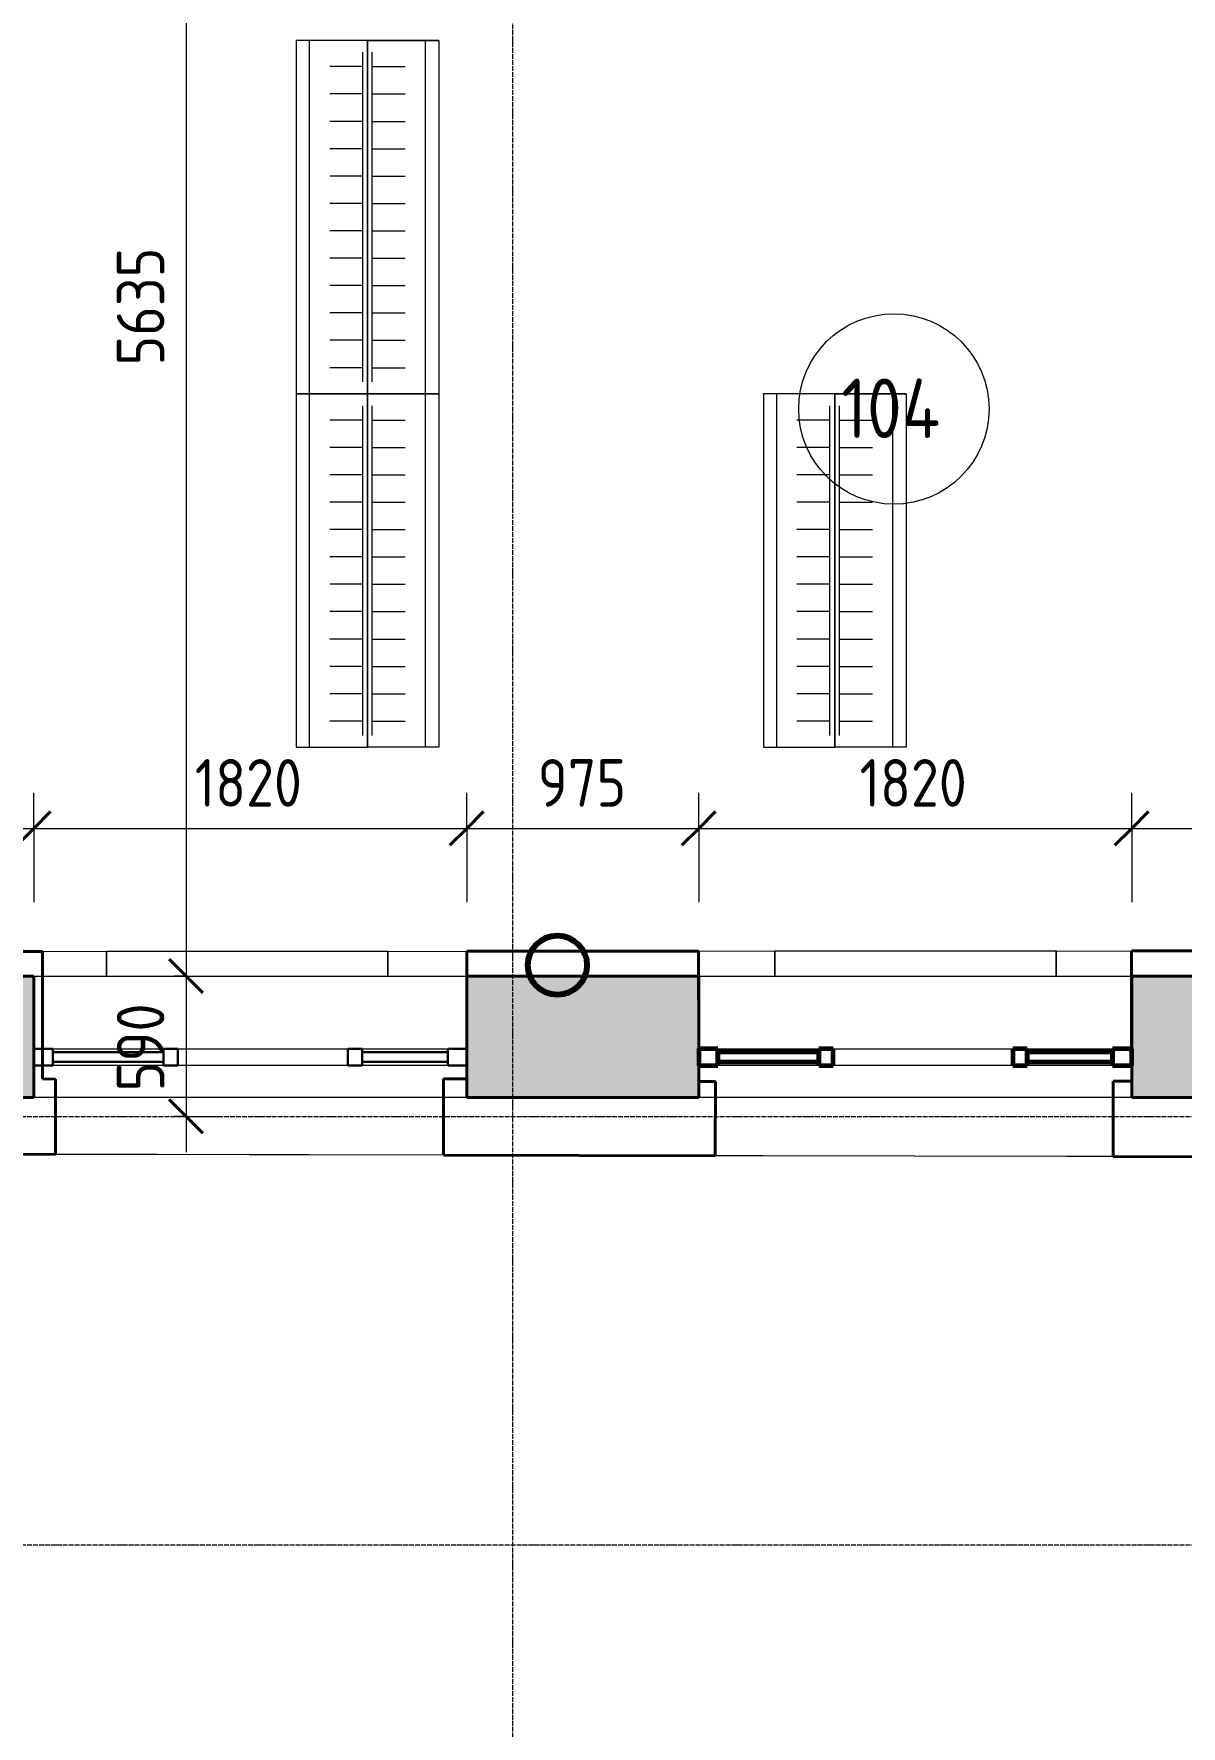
# Model space of a CAD drawing. Header units: millimetres. Extents: x -11886 to 68941, y -8130 to 45506.
# Drawn here: x 8696 to 13519, y -455 to 6655 of the extents above; entities that cross this region are included whole.
import ezdxf

# ---------------------------------------------------------------- set-up
doc = ezdxf.new("R2010")
doc.units = ezdxf.units.MM
doc.linetypes.add('ADSK_Линия сетки', pattern=[25, 20, -2.5, 0, -2.5])
for name, color, linetype, lineweight in [('Витраж', 7, 'Continuous', 18), ('Марки помещений', 7, 'Continuous', 20), ('Оси', 7, 'Continuous', 9), ('Панели витража', 7, 'Continuous', 18), ('Размеры', 7, 'Continuous', 9), ('Размеры-100', 7, 'Continuous', 9), ('Стены', 7, 'Continuous', 18), ('Стены наружные', 7, 'Continuous', 18), ('стояки', 7, 'Continuous', 9)]:
    doc.layers.add(name, color=color, linetype=linetype, lineweight=lineweight)
for name, color, linetype, lineweight, true_color in [('планы со стояками отопление_dwg', 7, 'Continuous', 9, 0x767676), ('Стены разрез', 7, 'Continuous', 40, 0xbb5389), ('ТХ', 5, 'Continuous', 9, 0x0000ff), ('ТХ 1 этаж_dwg', 7, 'Continuous', 9, 0x767676)]:
    doc.layers.add(name, color=color, linetype=linetype, lineweight=lineweight, true_color=true_color)
doc.styles.add('GOST Common_1', font='GOST_Common.ttf', dxfattribs={"width": 0.9, "height": 200})
doc.styles.add('GOST Common_2', font='GOST_Common.ttf', dxfattribs={"width": 0.9, "height": 250})
doc.dimstyles.new('ADSK_Основной_2_мм_Округление_до_1_мм_2', dxfattribs={"dimscale": 304.8, "dimtxt": 201.142999, "dimasz": 0.463911, "dimexe": 0.492126, "dimexo": 0.492126, "dimgap": 0.098425, "dimtad": 1, "dimdec": 0, "dimdsep": 46, "dimtxsty": 'GOST Common_1', "dimblk1": 'OBLIQUE', "dimblk2": 'OBLIQUE', "dimsah": 1, "dimcen": 0.09, "dimdle": 0.492126, "dimazin": 2, "dimtfac": 1, "dimtdec": 4, "dimtix": 1, "dimtmove": 0, "dimatfit": 3, "dimfxl": 1, "dimtvp": 1, "dimtolj": 1, "dimtzin": 0, "dimlwd": 20, "dimlwe": 20, "dimarcsym": 2})

# ---------------------------------------------------------------- blocks, each defined once
blk = doc.blocks.new('Существующие стены 1 эт - Существующие стены 1 эт-653793-01 План 1-го этажа кладочный')
at = {"layer": 'Стены', "color": 243, "true_color": 0xbb5389}
for p, q in [((8732.6, 2799.8), (10515.6, 2800.8)), ((8732.6, 2799.8), (8732.8, 2404.2)), ((10184.6, 2800.6), (9001.6, 2800)), ((9001.6, 2800), (10184.6, 2800.6)), ((9001.6, 2696.5), (9001.6, 2800)), ((9001.6, 2800), (9001.6, 2696.5)), ((10184.6, 2800.6), (10184.6, 2696.5)), ((10184.6, 2696.5), (10184.6, 2800.6)), ((10515.8, 2405.2), (10515.6, 2800.8)), ((11490.6, 2801.4), (13310.6, 2802.4)), ((11490.6, 2801.4), (11490.6, 2696.5)), ((12993.5, 2802.2), (11810.5, 2801.5)), ((11810.5, 2801.5), (12993.5, 2802.2)), ((11810.6, 2696.5), (11810.5, 2801.5)), ((11810.5, 2801.5), (11810.6, 2696.5)), ((12993.5, 2802.2), (12993.6, 2696.5)), ((12993.6, 2696.5), (12993.5, 2802.2)), ((13310.8, 2395.1), (13310.6, 2802.4)), ((8732.8, 2404.2), (8732.8, 2391.5)), ((10515.8, 2391.5), (10515.8, 2405.2)), ((13310.8, 2391.5), (13310.8, 2395.1)), ((8732.8, 2321.5), (8732.9, 2264.2)), ((10515.9, 2265.2), (10515.8, 2321.5)), ((11490.9, 2290.1), (11490.9, 2254.1)), ((13310.9, 2255.1), (13310.8, 2321.5)), ((8732.9, 2264.2), (8787.1, 2264)), ((8787.1, 2264), (8786.5, 1947.6)), ((10417.8, 1944.3), (10418.4, 2265.4)), ((10418.4, 2265.4), (10515.9, 2265.2)), ((11490.9, 2254.1), (11561, 2254.1)), ((11561, 2254.1), (11560.4, 1942)), ((13232.9, 1938.6), (13233.6, 2255.1)), ((13233.6, 2255.1), (13310.9, 2255.1)), ((18972.6, 1927), (8576.5, 1948)), ((10417.8, 1944.3), (8786.5, 1947.6)), ((13232.9, 1938.6), (11560.4, 1942))]:
    blk.add_line(p, q, dxfattribs=at)
at = {"layer": 'Стены разрез'}
for p, q in [((8732.6, 2799.8), (7733, 2799.3)), ((8732.6, 2799.8), (8732.8, 2404.2)), ((11490.6, 2801.4), (10515.6, 2800.8)), ((10515.6, 2800.8), (10515.8, 2405.2)), ((11490.6, 2801.4), (11490.8, 2394.1)), ((13865.2, 2802.7), (13310.6, 2802.4)), ((13310.6, 2802.4), (13310.8, 2395.1)), ((8732.8, 2404.2), (8732.9, 2264.2)), ((10515.9, 2265.2), (10515.8, 2405.2)), ((11490.8, 2394.1), (11490.9, 2254.1)), ((13310.9, 2255.1), (13310.8, 2395.1)), ((8732.9, 2264.2), (8787.1, 2264)), ((8786.5, 1947.6), (8787.1, 2264)), ((10417.8, 1944.3), (10418.4, 2265.4)), ((10418.4, 2265.4), (10515.9, 2265.2)), ((11490.9, 2254.1), (11561, 2254.1)), ((11560.4, 1942), (11561, 2254.1)), ((13232.9, 1938.6), (13233.6, 2255.1)), ((13233.6, 2255.1), (13310.9, 2255.1)), ((8576.5, 1948), (8786.5, 1947.6)), ((11560.4, 1942), (10417.8, 1944.3)), ((14393.8, 1936.3), (13232.9, 1938.6))]:
    blk.add_line(p, q, dxfattribs=at)
blk = doc.blocks.new('Системная панель - _AR_Стекло_40мм_привязка по центру-1262001-01 План 1-го этажа кладочный')
at = {"layer": 'Панели витража', "lineweight": 30}
for p, q in [((180, 20), (-180, 20)), ((-180, 20), (-180, -20)), ((180, -20), (180, 20)), ((-180, -20), (180, -20))]:
    blk.add_line(p, q, dxfattribs=at)
blk = doc.blocks.new('Прямоугольный импост - 70х20_60мм-1262002-01 План 1-го этажа кладочный')
at = {"layer": 'Витраж', "lineweight": 30}
for p, q in [((-80, 35), (0, 35)), ((-80, -35), (-80, 35)), ((0, 35), (0, -35)), ((0, -35), (-80, -35))]:
    blk.add_line(p, q, dxfattribs=at)
blk = doc.blocks.new('Прямоугольный импост - 70х20_60мм-1262003-01 План 1-го этажа кладочный')
at = {"layer": 'Витраж', "lineweight": 30}
for p, q in [((0, 35), (-80, 35)), ((-80, 35), (-80, -35)), ((0, -35), (0, 35)), ((-80, -35), (0, -35))]:
    blk.add_line(p, q, dxfattribs=at)
blk = doc.blocks.new('Системная панель - _AR_Стекло_40мм_привязка по центру-1427838-01 План 1-го этажа кладочный')
at = {"layer": 'Панели витража', "lineweight": 30}
for p, q in [((232.5, 20), (-232.5, 20)), ((-232.5, 20), (-232.5, -20)), ((232.5, -20), (232.5, 20)), ((-232.5, -20), (232.5, -20))]:
    blk.add_line(p, q, dxfattribs=at)
blk = doc.blocks.new('Прямоугольный импост - 70х60мм-V16-01 План 1-го этажа кладочный')
at = {"layer": 'Витраж'}
for p, q in [((-6006, 11031.9), (-6006, 11391.9)), ((-5936, 11391.9), (-5936, 11031.9))]:
    blk.add_line(p, q, dxfattribs=at)
blk = doc.blocks.new('Прямоугольный импост - 70х60мм-1427836-01 План 1-го этажа кладочный')
at = {"layer": 'Витраж'}
for p, q in [((20023.7, 2391.5), (20488.7, 2391.5)), ((20488.7, 2321.5), (20023.7, 2321.5))]:
    blk.add_line(p, q, dxfattribs=at)
blk = doc.blocks.new('Прямоугольный импост - 70х60мм-1262000-01 План 1-го этажа кладочный')
at = {"layer": 'Витраж', "lineweight": 30}
for p, q in [((-30, 35), (30, 35)), ((-30, -35), (-30, 35)), ((30, 35), (30, -35)), ((30, -35), (-30, -35))]:
    blk.add_line(p, q, dxfattribs=at)
blk = doc.blocks.new('Прямоугольный импост - 70х60мм-1261977-01 План 1-го этажа кладочный')
at = {"layer": 'Витраж'}
for p, q in [((20548.7, 2391.5), (21263.7, 2391.5)), ((21263.7, 2321.5), (20548.7, 2321.5))]:
    blk.add_line(p, q, dxfattribs=at)
blk = doc.blocks.new('Системная панель - _AR_Стекло_40мм_привязка по центру-V130-01 План 1-го этажа кладочный')
at = {"layer": 'Панели витража', "color": 1, "lineweight": 60, "true_color": 0xff0000}
for p, q in [((180, 20), (-180, 20)), ((-180, 20), (-180, -20)), ((180, -20), (180, 20)), ((-180, -20), (180, -20))]:
    blk.add_line(p, q, dxfattribs=at)
blk = doc.blocks.new('Прямоугольный импост - 70х20_60мм-V131-01 План 1-го этажа кладочный')
at = {"layer": 'Витраж', "color": 1, "lineweight": 60, "true_color": 0xff0000}
for p, q in [((-80, 35), (0, 35)), ((-80, -35), (-80, 35)), ((0, 35), (0, -35)), ((0, -35), (-80, -35))]:
    blk.add_line(p, q, dxfattribs=at)
blk = doc.blocks.new('Прямоугольный импост - 70х20_60мм-V132-01 План 1-го этажа кладочный')
at = {"layer": 'Витраж', "color": 1, "lineweight": 60, "true_color": 0xff0000}
for p, q in [((0, 35), (-80, 35)), ((-80, 35), (-80, -35)), ((0, -35), (0, 35)), ((-80, -35), (0, -35))]:
    blk.add_line(p, q, dxfattribs=at)
blk = doc.blocks.new('Системная панель - _AR_Стекло_40мм_привязка по центру-1427929-01 План 1-го этажа кладочный')
at = {"layer": 'Панели витража', "color": 1, "lineweight": 60, "true_color": 0xff0000}
for p, q in [((212.5, 20), (-212.5, 20)), ((-212.5, 20), (-212.5, -20)), ((212.5, -20), (212.5, 20)), ((-212.5, -20), (212.5, -20))]:
    blk.add_line(p, q, dxfattribs=at)
blk = doc.blocks.new('Прямоугольный импост - 70х60мм-V135-01 План 1-го этажа кладочный')
at = {"layer": 'Витраж'}
for p, q in [((11570.9, 2391.5), (11995.9, 2391.5)), ((11995.9, 2321.5), (11570.9, 2321.5))]:
    blk.add_line(p, q, dxfattribs=at)
blk = doc.blocks.new('Прямоугольный импост - 70х60мм-V134-01 План 1-го этажа кладочный')
at = {"layer": 'Витраж', "color": 1, "lineweight": 60, "true_color": 0xff0000}
for p, q in [((-30, 35), (30, 35)), ((-30, -35), (-30, 35)), ((30, 35), (30, -35)), ((30, -35), (-30, -35))]:
    blk.add_line(p, q, dxfattribs=at)
blk = doc.blocks.new('Прямоугольный импост - 70х60мм-1262707-01 План 1-го этажа кладочный')
at = {"layer": 'Витраж'}
for p, q in [((12055.9, 2391.5), (12810.9, 2391.5)), ((12810.9, 2321.5), (12055.9, 2321.5))]:
    blk.add_line(p, q, dxfattribs=at)
blk = doc.blocks.new('планы со стояками отопление_dwg-1484427-01 План 1-го этажа кладочный')
at = {"layer": 'стояки', "color": 246, "lineweight": 80, "true_color": 0x7f001f}
blk.add_circle((183292.4, 158819.1), 124.3, dxfattribs=at)
blk = doc.blocks.new('ТХ 1 этаж_dwg_A$C12d4e0ed-2118360-01 План 1-го этажа кладочный')
at = {"layer": 'ТХ', "color": 253, "true_color": 0xa0a0a0}
for p, q in [((56, -1485), (56, 0)), ((544, -1485), (544, 0)), ((280, -1435), (280, -50)), ((320, -1435), (320, -50)), ((280, -110), (141.4, -110)), ((320, -110), (458.6, -110)), ((280, -225), (141.4, -225)), ((320, -225), (458.6, -225)), ((280, -340), (141.4, -340)), ((320, -340), (458.6, -340)), ((280, -455), (141.4, -455)), ((320, -455), (458.6, -455)), ((280, -570), (141.4, -570)), ((320, -570), (458.6, -570)), ((280, -685), (141.4, -685)), ((320, -685), (458.6, -685)), ((280, -800), (141.4, -800)), ((320, -800), (458.6, -800)), ((280, -915), (141.4, -915)), ((320, -915), (458.6, -915)), ((280, -1030), (141.4, -1030)), ((320, -1030), (458.6, -1030)), ((280, -1145), (141.4, -1145)), ((320, -1145), (458.6, -1145)), ((280, -1260), (141.4, -1260)), ((320, -1260), (458.6, -1260)), ((280, -1375), (141.4, -1375)), ((320, -1375), (458.6, -1375))]:
    blk.add_line(p, q, dxfattribs=at)
at = {"layer": 'ТХ', "color": 253, "true_color": 0xa0a0a0, "flags": 128}
blk.add_lwpolyline([(0, -1485), (300, -1485), (300, 0), (300, -1485), (300, 0), (0, 0)], close=True, dxfattribs=at)
blk.add_lwpolyline([(600, 0), (300, 0), (600, 0), (600, -1485), (300, -1485), (300, 0), (0, 0)], dxfattribs=at)
blk = doc.blocks.new('ТХ 1 этаж_dwg-2084881-01 План 1-го этажа кладочный')
for p in [(127799.6, -64245), (127799.6, -65730), (129763.8, -65730)]:
    blk.add_blockref('ТХ 1 этаж_dwg_A$C12d4e0ed-2118360-01 План 1-го этажа кладочный', p)
blk = doc.blocks.new('ADSK_Марка_Помещение_ОдноЗначение - Номер-247393-01 План 1-го этажа кладочный')
at = {"layer": 'Марки помещений'}
blk.add_circle((0, 0), 4, dxfattribs=at)
blk = doc.blocks.new('DIMBLOCK379-01 План 1-го этажа кладочный')
at = {"layer": 'Размеры-100', "lineweight": 40, "transparency": 16777216}
for p, q in [((9336.1, 8331.8), (9265.4, 8402.5)), ((9336.1, 8331.8), (9406.8, 8261.1)), ((9336.1, 2696.5), (9265.4, 2767.2)), ((9336.1, 2696.5), (9406.8, 2625.8))]:
    blk.add_line(p, q, dxfattribs=at)
at = {"layer": 'Размеры-100', "lineweight": 20, "transparency": 16777216}
for p, q in [((9336.1, 8331.8), (8960.4, 8331.8)), ((9336.1, 8331.8), (9336.1, 2696.5)), ((9336.1, 8331.8), (9486.1, 8331.8)), ((9336.1, 2696.5), (9286.1, 2696.5)), ((9336.1, 2696.5), (9486.1, 2696.5))]:
    blk.add_line(p, q, dxfattribs=at)
at = {"layer": 'Размеры-100', "color": 0, "lineweight": 20, "transparency": 16777216, "insert": (9044.7, 5261.9), "char_height": 200, "width": 605.475, "attachment_point": 1, "rotation": 90, "line_spacing_factor": 1.022761, "style": 'GOST Common_1'}
blk.add_mtext('5635', dxfattribs=at)
blk = doc.blocks.new('_Oblique')
at = {"color": 0, "linetype": 'ByBlock', "lineweight": -2}
blk.add_line((-0.5, -0.5), (0.5, 0.5), dxfattribs=at)
blk = doc.blocks.new('DIMBLOCK380-01 План 1-го этажа кладочный')
at = {"layer": 'Размеры-100', "lineweight": 40, "transparency": 16777216}
for p, q in [((9336.1, 2696.5), (9265.4, 2767.2)), ((9336.1, 2696.5), (9406.8, 2625.8)), ((9336.1, 2106.8), (9265.4, 2177.5)), ((9336.1, 2106.8), (9406.8, 2036.1))]:
    blk.add_line(p, q, dxfattribs=at)
at = {"layer": 'Размеры-100', "lineweight": 20, "transparency": 16777216}
for p, q in [((9336.1, 2696.5), (9286.1, 2696.5)), ((9336.1, 2696.5), (9336.1, 1956.8)), ((9336.1, 2696.5), (9486.1, 2696.5)), ((9336.1, 2106.8), (9286.1, 2106.8)), ((9336.1, 2106.8), (9486.1, 2106.8))]:
    blk.add_line(p, q, dxfattribs=at)
at = {"layer": 'Размеры-100', "color": 0, "lineweight": 20, "transparency": 16777216, "insert": (9044.7, 2212.4), "char_height": 200, "width": 454.106, "attachment_point": 1, "rotation": 90, "line_spacing_factor": 1.022761, "style": 'GOST Common_1'}
blk.add_mtext('590', dxfattribs=at)
blk = doc.blocks.new('DIMBLOCK384-01 План 1-го этажа кладочный')
at = {"layer": 'Размеры-100', "lineweight": 20, "transparency": 16777216}
for p, q in [((8145.6, 3316.9), (8145.6, 3466.9)), ((8695.9, 3316.9), (8695.9, 3466.9)), ((8145.6, 3316.9), (8695.9, 3316.9)), ((8145.6, 3316.9), (8145.6, 2846.9)), ((8695.9, 3316.9), (8695.9, 3006.5))]:
    blk.add_line(p, q, dxfattribs=at)
at = {"layer": 'Размеры-100', "lineweight": 40, "transparency": 16777216}
for p, q in [((8145.6, 3316.9), (8216.3, 3387.6)), ((8695.9, 3316.9), (8766.6, 3387.6)), ((8145.6, 3316.9), (8074.9, 3246.2)), ((8695.9, 3316.9), (8625.2, 3246.2))]:
    blk.add_line(p, q, dxfattribs=at)
at = {"layer": 'Размеры-100', "color": 0, "lineweight": 20, "transparency": 16777216, "insert": (8231.5, 3608.3), "char_height": 200, "width": 454.106, "attachment_point": 1, "line_spacing_factor": 1.022761, "style": 'GOST Common_1'}
blk.add_mtext('550', dxfattribs=at)
blk = doc.blocks.new('DIMBLOCK385-01 План 1-го этажа кладочный')
at = {"layer": 'Размеры-100', "lineweight": 20, "transparency": 16777216}
for p, q in [((8695.9, 3316.9), (8695.9, 3466.9)), ((10515.9, 3316.9), (10515.9, 3466.9)), ((8695.9, 3316.9), (10515.9, 3316.9)), ((8695.9, 3316.9), (8695.9, 3006.5)), ((10515.9, 3316.9), (10515.9, 3006.5))]:
    blk.add_line(p, q, dxfattribs=at)
at = {"layer": 'Размеры-100', "lineweight": 40, "transparency": 16777216}
for p, q in [((8695.9, 3316.9), (8766.6, 3387.6)), ((10515.9, 3316.9), (10586.6, 3387.6)), ((8695.9, 3316.9), (8625.2, 3246.2)), ((10515.9, 3316.9), (10445.2, 3246.2))]:
    blk.add_line(p, q, dxfattribs=at)
at = {"layer": 'Размеры-100', "color": 0, "lineweight": 20, "transparency": 16777216, "insert": (9372.3, 3608.3), "char_height": 200, "width": 560.473, "attachment_point": 1, "line_spacing_factor": 1.022761, "style": 'GOST Common_1'}
blk.add_mtext('1820', dxfattribs=at)
blk = doc.blocks.new('DIMBLOCK386-01 План 1-го этажа кладочный')
at = {"layer": 'Размеры-100', "lineweight": 20, "transparency": 16777216}
for p, q in [((10515.9, 3316.9), (10515.9, 3466.9)), ((11490.9, 3316.9), (11490.9, 3466.9)), ((10515.9, 3316.9), (11490.9, 3316.9)), ((10515.9, 3316.9), (10515.9, 3006.5)), ((11490.9, 3316.9), (11490.9, 3006.5))]:
    blk.add_line(p, q, dxfattribs=at)
at = {"layer": 'Размеры-100', "lineweight": 40, "transparency": 16777216}
for p, q in [((10515.9, 3316.9), (10586.6, 3387.6)), ((11490.9, 3316.9), (11561.6, 3387.6)), ((10515.9, 3316.9), (10445.2, 3246.2)), ((11490.9, 3316.9), (11420.2, 3246.2))]:
    blk.add_line(p, q, dxfattribs=at)
at = {"layer": 'Размеры-100', "color": 0, "lineweight": 20, "transparency": 16777216, "insert": (10814.2, 3608.3), "char_height": 200, "width": 454.106, "attachment_point": 1, "line_spacing_factor": 1.022761, "style": 'GOST Common_1'}
blk.add_mtext('975', dxfattribs=at)
blk = doc.blocks.new('DIMBLOCK387-01 План 1-го этажа кладочный')
at = {"layer": 'Размеры-100', "lineweight": 20, "transparency": 16777216}
for p, q in [((11490.9, 3316.9), (11490.9, 3466.9)), ((13310.9, 3316.9), (13310.9, 3466.9)), ((11490.9, 3316.9), (13310.9, 3316.9)), ((11490.9, 3316.9), (11490.9, 3006.5)), ((13310.9, 3316.9), (13310.9, 3006.5))]:
    blk.add_line(p, q, dxfattribs=at)
at = {"layer": 'Размеры-100', "lineweight": 40, "transparency": 16777216}
for p, q in [((11490.9, 3316.9), (11561.6, 3387.6)), ((13310.9, 3316.9), (13381.6, 3387.6)), ((11490.9, 3316.9), (11420.2, 3246.2)), ((13310.9, 3316.9), (13240.2, 3246.2))]:
    blk.add_line(p, q, dxfattribs=at)
at = {"layer": 'Размеры-100', "color": 0, "lineweight": 20, "transparency": 16777216, "insert": (12167.3, 3608.3), "char_height": 200, "width": 560.473, "attachment_point": 1, "line_spacing_factor": 1.022761, "style": 'GOST Common_1'}
blk.add_mtext('1820', dxfattribs=at)
blk = doc.blocks.new('DIMBLOCK388-01 План 1-го этажа кладочный')
at = {"layer": 'Размеры-100', "lineweight": 20, "transparency": 16777216}
for p, q in [((13310.9, 3316.9), (13310.9, 3466.9)), ((14287.5, 3316.9), (14287.5, 3466.9)), ((13310.9, 3316.9), (14287.5, 3316.9)), ((13310.9, 3316.9), (13310.9, 3006.5)), ((14287.5, 3316.9), (14287.5, 3006.5))]:
    blk.add_line(p, q, dxfattribs=at)
at = {"layer": 'Размеры-100', "lineweight": 40, "transparency": 16777216}
for p, q in [((13310.9, 3316.9), (13381.6, 3387.6)), ((14287.5, 3316.9), (14358.2, 3387.6)), ((13310.9, 3316.9), (13240.2, 3246.2)), ((14287.5, 3316.9), (14216.8, 3246.2))]:
    blk.add_line(p, q, dxfattribs=at)
at = {"layer": 'Размеры-100', "color": 0, "lineweight": 20, "transparency": 16777216, "insert": (13610, 3608.3), "char_height": 200, "width": 454.106, "attachment_point": 1, "line_spacing_factor": 1.022761, "style": 'GOST Common_1'}
blk.add_mtext('977', dxfattribs=at)

msp = doc.modelspace()

# ---------------------------------------------------------------- hatches: boundary and pattern name
at = {"layer": 'Стены наружные', "true_color": 0xc0c0c0}
h = msp.add_hatch(color=9, dxfattribs=at)
h.paths.add_polyline_path([(42036.9, 2186.5), (42036.9, 2696.5), (41519.9, 2696.5), (41520.8, 2186.5), (41761, 2186.5)])
h.paths.add_polyline_path([(35863.5, 2186.5), (36852.8, 2186.5), (36852.8, 2696.5), (35863.5, 2696.5), (35863.5, 2193.6)])
h.paths.add_polyline_path([(33057.8, 2186.5), (34043.5, 2186.5), (34043.5, 2696.5), (33056, 2696.5), (33056, 2186.5)])
h.paths.add_polyline_path([(38673.7, 2186.5), (39699.9, 2186.5), (39699.9, 2696.5), (38672.8, 2696.5), (38672.8, 2186.5)])
h.paths.add_polyline_path([(31236, 2186.5), (31236, 2696.5), (30252.7, 2696.5), (30252.7, 2186.5), (31144.8, 2186.5)])
h.paths.add_polyline_path([(28432.7, 2186.5), (28432.7, 2696.5), (27452.4, 2696.5), (27452.4, 2186.5), (28180.4, 2186.5)])
h.paths.add_polyline_path([(25752.4, 2186.5), (25752.4, 2696.5), (24492.4, 2696.5), (24492.4, 2186.5), (24875, 2186.5)])
h.paths.add_polyline_path([(22792.4, 2186.5), (22792.4, 2696.5), (21763.7, 2696.5), (21764.2, 2186.5), (22227, 2186.5)])
h.paths.add_polyline_path([(18917.7, 2186.5), (19943.7, 2186.5), (19943.7, 2696.5), (18917.7, 2696.5), (18917.7, 2400.2)])
h.paths.add_polyline_path([(16107.5, 2186.5), (17097.7, 2186.5), (17097.7, 2696.5), (16107.5, 2696.5), (16107.5, 2245.3)])
h.paths.add_polyline_path([(8340.2, 2186.5), (8695.9, 2186.5), (8695.9, 2696.5), (8273, 2696.1), (8273, 2186.5)])
h.paths.add_polyline_path([(13310.9, 2186.5), (14287.5, 2186.5), (14287.5, 2696.5), (13310.9, 2696.5), (13310.9, 2255.1)])
h.paths.add_polyline_path([(11490.9, 2186.5), (11490.6, 2696.5), (10515.9, 2696.5), (10515.9, 2186.5), (11490.6, 2186.5)])

# ---------------------------------------------------------------- linework, layer by layer
at = {"layer": 'Оси', "linetype": 'ADSK_Линия сетки'}
for p, q in [((10709.9, -7330.4), (10709.9, 21668.8)), ((-11086.2, 2106.8), (57141.7, 2106.8)), ((-11086.2, 306.8), (57141.7, 306.8))]:
    msp.add_line(p, q, dxfattribs=at)
at = {"layer": 'Стены наружные', "lineweight": 40}
for p, q in [((8695.9, 2696.5), (7763, 2696.5)), ((8695.9, 2186.5), (8695.9, 2696.5)), ((11490.9, 2696.5), (10515.9, 2696.5)), ((10515.9, 2696.5), (10515.9, 2186.5)), ((11490.9, 2186.5), (11490.9, 2696.5)), ((14287.5, 2696.5), (13310.9, 2696.5)), ((13310.9, 2696.5), (13310.9, 2186.5)), ((8273, 2186.5), (8695.9, 2186.5)), ((10515.9, 2186.5), (11490.9, 2186.5)), ((13310.9, 2186.5), (14287.5, 2186.5))]:
    msp.add_line(p, q, dxfattribs=at)
at = {"layer": 'Стены наружные'}
for p, q in [((8695.9, 2696.5), (10515.6, 2696.5)), ((11490.9, 2696.5), (13310.6, 2696.5)), ((10515.9, 2186.5), (8695.9, 2186.5)), ((13310.9, 2186.5), (11490.9, 2186.5))]:
    msp.add_line(p, q, dxfattribs=at)

# ---------------------------------------------------------------- block references
at = {"layer": 'Витраж', "extrusion": (0, 0, -1)}
for name, p in [('Прямоугольный импост - 70х20_60мм-1262002-01 План 1-го этажа кладочный', (-8695.9, 2356.5)), ('Прямоугольный импост - 70х60мм-1262000-01 План 1-го этажа кладочный', (-9270.9, 2356.5)), ('Прямоугольный импост - 70х60мм-1262000-01 План 1-го этажа кладочный', (-10045.9, 2356.5)), ('Прямоугольный импост - 70х20_60мм-V131-01 План 1-го этажа кладочный', (-11490.9, 2356.5)), ('Прямоугольный импост - 70х60мм-V134-01 План 1-го этажа кладочный', (-12025.9, 2356.5)), ('Прямоугольный импост - 70х60мм-V134-01 План 1-го этажа кладочный', (-12840.9, 2356.5))]:
    msp.add_blockref(name, p, dxfattribs=at)
at = {"layer": 'Витраж'}
for name, p in [('Прямоугольный импост - 70х60мм-1427836-01 План 1-го этажа кладочный', (-11247.9, 0)), ('Прямоугольный импост - 70х60мм-1261977-01 План 1-го этажа кладочный', (-11247.9, 0)), ('Прямоугольный импост - 70х20_60мм-1262003-01 План 1-го этажа кладочный', (10515.9, 2356.5)), ('Прямоугольный импост - 70х60мм-V135-01 План 1-го этажа кладочный', (0, 0)), ('Прямоугольный импост - 70х60мм-1262707-01 План 1-го этажа кладочный', (0, 0)), ('Прямоугольный импост - 70х20_60мм-V132-01 План 1-го этажа кладочный', (13310.9, 2356.5))]:
    msp.add_blockref(name, p, dxfattribs=at)
at = {"layer": 'Витраж', "rotation": 90}
for p in [(21467.8, 8327.5), (24262.8, 8327.5)]:
    msp.add_blockref('Прямоугольный импост - 70х60мм-V16-01 План 1-го этажа кладочный', p, dxfattribs=at)
at = {"layer": 'Марки помещений', "xscale": 99.99999999999993, "yscale": 99.99999999999993, "zscale": 99.99999999999993}
msp.add_blockref('ADSK_Марка_Помещение_ОдноЗначение - Номер-247393-01 План 1-го этажа кладочный', (12311.2, 5079.3), dxfattribs=at)
at = {"layer": 'Панели витража', "rotation": 180}
for name, p in [('Системная панель - _AR_Стекло_40мм_привязка по центру-1427838-01 План 1-го этажа кладочный', (9008.4, 2356.5)), ('Системная панель - _AR_Стекло_40мм_привязка по центру-1262001-01 План 1-го этажа кладочный', (10255.9, 2356.5)), ('Системная панель - _AR_Стекло_40мм_привязка по центру-1427929-01 План 1-го этажа кладочный', (11783.4, 2356.5)), ('Системная панель - _AR_Стекло_40мм_привязка по центру-V130-01 План 1-го этажа кладочный', (13050.9, 2356.5))]:
    msp.add_blockref(name, p, dxfattribs=at)
at = {"layer": 'планы со стояками отопление_dwg', "color": 6, "true_color": 0xff00ff}
msp.add_blockref('планы со стояками отопление_dwg-1484427-01 План 1-го этажа кладочный', (-172395.5, -156077), dxfattribs=at)
at = {"layer": 'Стены разрез'}
msp.add_blockref('Существующие стены 1 эт - Существующие стены 1 эт-653793-01 План 1-го этажа кладочный', (0, 0), dxfattribs=at)
at = {"layer": 'ТХ 1 этаж_dwg', "color": 253, "true_color": 0xa0a0a0}
msp.add_blockref('ТХ 1 этаж_dwg-2084881-01 План 1-го этажа кладочный', (-118001.2, 70872.8), dxfattribs=at)

# ---------------------------------------------------------------- texts
at = {"layer": 'Марки помещений', "lineweight": 9, "insert": (12090.3, 5207.1), "char_height": 250, "width": 548.354, "attachment_point": 1, "style": 'GOST Common_2'}
msp.add_mtext('104', dxfattribs=at)

# ---------------------------------------------------------------- dimensions: what is measured, and where the dimension line sits
at = {"layer": 'Размеры', "lineweight": 20}
for base, p1, p2, override, picture, middle in [((9336.1, 2696.5), (8810.4, 8331.8), (9436.1, 2696.5), {"dimpost": '<>', "dimfxl": 5669.931155}, 'DIMBLOCK379-01 План 1-го этажа кладочный', (9206.1, 5514.1)), ((9336.1, 2106.8), (9436.1, 2696.5), (9436.1, 2106.8), {"dimpost": '<>', "dimfxl": 589.689825}, 'DIMBLOCK380-01 План 1-го этажа кладочный', (9206.1, 2401.6))]:
    dim = msp.add_linear_dim(base=base, p1=p1, p2=p2, angle=90, dimstyle='ADSK_Основной_2_мм_Округление_до_1_мм_2', override=override, dxfattribs=at)
    dim.commit()
    dim.dimension.update_dxf_attribs({"geometry": picture, "text_midpoint": middle})
for base, p1, p2, override, picture, middle in [((8695.9, 3316.9), (8145.6, 2696.9), (8695.9, 2856.5), {"dimpost": '<>', "dimfxl": 572.968555}, 'DIMBLOCK384-01 План 1-го этажа кладочный', (8420.7, 3446.9)), ((10515.9, 3316.9), (8695.9, 2856.5), (10515.9, 2856.5), {"dimpost": '<>', "dimfxl": 1820}, 'DIMBLOCK385-01 План 1-го этажа кладочный', (9605.9, 3446.9)), ((11490.9, 3316.9), (10515.9, 2856.5), (11490.9, 2856.5), {"dimpost": '<>', "dimfxl": 974.991084}, 'DIMBLOCK386-01 План 1-го этажа кладочный', (11003.4, 3446.9)), ((13310.9, 3316.9), (11490.9, 2856.5), (13310.9, 2856.5), {"dimpost": '<>', "dimfxl": 1820.001118}, 'DIMBLOCK387-01 План 1-го этажа кладочный', (12400.9, 3446.9)), ((14287.5, 3316.9), (13310.9, 2856.5), (14287.5, 2856.5), {"dimpost": '<>', "dimfxl": 976.619285}, 'DIMBLOCK388-01 План 1-го этажа кладочный', (13799.2, 3446.9))]:
    dim = msp.add_linear_dim(base=base, p1=p1, p2=p2, dimstyle='ADSK_Основной_2_мм_Округление_до_1_мм_2', override=override, dxfattribs=at)
    dim.commit()
    dim.dimension.update_dxf_attribs({"geometry": picture, "text_midpoint": middle})

doc.saveas('drawing.dxf')
